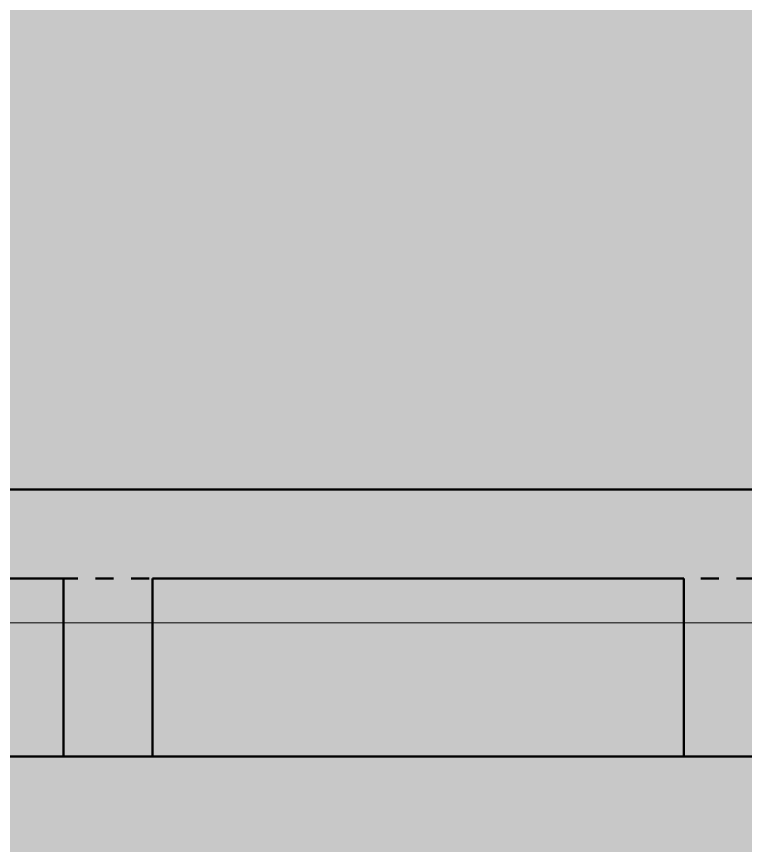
# Model space of a CAD drawing. Header units: inches. Extents: x -4266 to -1814, y 9706 to 12441.
# Drawn here: x -3111.206 to -3107.112, y 10008.589 to 10013.246 of the extents above; entities that cross this region are included whole.
import ezdxf

# ---------------------------------------------------------------- set-up
doc = ezdxf.new("R2010")
doc.units = ezdxf.units.IN
doc.header["$MEASUREMENT"] = 0
doc.linetypes.add('Dash 1_16_', pattern=[0.125, 0.0625, -0.0625])
for name, color, linetype, lineweight in [('0-1', 7, 'Continuous', 5), ('0-3', 7, 'Continuous', 9), ('A-GENM-3', 250, 'Continuous', 50), ('A-GENM-5', 130, 'Continuous', 9), ('A-GENM-6', 253, 'Continuous', 9), ('A-WALL-1', 8, 'Continuous', 5), ('A-WALL-2', 250, 'Continuous', 50), ('A-WALL-3', 10, 'Continuous', 13), ('A-WALL-5', 31, 'Continuous', 13), ('C-PROP-LINE-2', 91, 'Dash 1_16_', 50)]:
    doc.layers.add(name, color=color, linetype=linetype, lineweight=lineweight)

# ---------------------------------------------------------------- blocks, each defined once
blk = doc.blocks.new('V-Series_EWC4_SPVU_RFA_2015 - 1ST FLOOR-2484708-FLOOR PLAN - 1ST FLOOR')
at = {"layer": 'A-GENM-5'}
blk.add_hatch(color=256, dxfattribs=at).paths.add_polyline_path([(-3117.9237, 12089.6894), (-3103.8941, 12089.6894), (-3103.8941, 12090.6894), (-3131.7691, 12090.6894), (-3131.7691, 12089.6894), (-3126.5211, 12089.6894)], flags=0)
at = {"layer": 'A-GENM-6'}
blk.add_hatch(color=256, dxfattribs=at).paths.add_polyline_path([(-3126.5211, 12060.2519), (-3103.8941, 12060.2519), (-3103.8941, 12088.1894), (-3104.3239, 12088.1894), (-3104.3316, 12088.6894), (-3131.3316, 12088.6894), (-3131.3393, 12088.1894), (-3131.7691, 12088.1894), (-3131.7691, 12060.2519)], flags=0)
at = {"layer": 'A-GENM-3'}
for p, q in [((-3131.7691, 12089.6894), (-3103.8941, 12089.6894)), ((-3128.0347, 12089.6894), (-3128.5347, 12089.6894)), ((-3128.0347, 12088.6894), (-3128.0347, 12089.6894)), ((-3124.5504, 12089.6894), (-3125.0504, 12089.6894)), ((-3125.0504, 12089.6894), (-3125.0504, 12088.6894)), ((-3124.5504, 12088.6894), (-3124.5504, 12089.6894)), ((-3125.0504, 12088.6894), (-3128.0347, 12088.6894)), ((-3121.566, 12088.6894), (-3124.5504, 12088.6894))]:
    blk.add_line(p, q, dxfattribs=at)
blk = doc.blocks.new('CTR - 1st Phase - Shell_rvt-1-FLOOR PLAN - 1ST FLOOR')
at = {"layer": 'A-WALL-1'}
h = blk.add_hatch(color=256, dxfattribs=at)
h.paths.add_polyline_path([(-2712.3237, 10009.8394), (-2712.3237, 10010.0894), (-2737.9612, 10010.0894), (-2737.9689, 10010.5894), (-2772.5112, 10010.5894), (-2772.5112, 10009.8394), (-2712.871, 10009.8394)], flags=0)
h.paths.add_polyline_path([(-2810.9112, 10009.8394), (-2810.5362, 10009.8394), (-2810.5362, 10010.5894), (-2810.9112, 10010.5894)], flags=0)
h.paths.add_polyline_path([(-2848.9362, 10009.8394), (-2848.9362, 10010.5894), (-2849.3112, 10010.5894), (-2849.3112, 10009.8394)], flags=0)
h.paths.add_polyline_path([(-2923.8118, 10009.8394), (-2887.3362, 10009.8394), (-2887.3362, 10010.5894), (-2983.7112, 10010.5894), (-2983.7112, 10009.8394), (-2923.8341, 10009.8394)], flags=0)
h.paths.add_polyline_path([(-3151.9416, 10009.8394), (-3060.1362, 10009.8394), (-3060.1362, 10010.5894), (-3104.1535, 10010.5894), (-3104.1589, 10010.2445), (-3107.4338, 10010.2746), (-3107.4581, 10010.0894), (-3127.8644, 10010.0894), (-3127.9134, 10010.463), (-3131.1674, 10010.493), (-3131.1689, 10010.5894), (-3145.3224, 10010.5514), (-3145.3831, 10010.0894), (-3165.7894, 10010.0894), (-3165.8222, 10010.3392), (-3169.0896, 10010.3054), (-3169.0939, 10010.5894), (-3214.1112, 10010.5894), (-3214.1112, 10009.8394), (-3152.3519, 10009.8394)], flags=0)
h.paths.add_polyline_path([(-3021.7362, 10009.8394), (-3021.7362, 10010.5894), (-3022.1112, 10010.5894), (-3022.1112, 10009.8394)], flags=0)
h.paths.add_polyline_path([(-3290.5362, 10009.8394), (-3290.5362, 10010.5894), (-3367.398, 10010.5894), (-3367.398, 10009.8394), (-3291.1612, 10009.8394)], flags=0)
h.paths.add_polyline_path([(-3252.1362, 10009.8394), (-3252.1362, 10010.5894), (-3252.5112, 10010.5894), (-3252.5112, 10009.8394)], flags=0)
h.paths.add_polyline_path([(-3494.0566, 10009.8394), (-3405.423, 10009.8394), (-3405.423, 10010.5894), (-3483.922, 10010.5547), (-3483.9831, 10010.0894), (-3504.3894, 10010.0894), (-3504.4251, 10010.3612), (-3507.6899, 10010.3304), (-3507.6939, 10010.5894), (-3559.7112, 10010.5894), (-3559.7112, 10009.8394), (-3494.4362, 10009.8394)], flags=0)
h.paths.add_polyline_path([(-3770.7237, 10009.8394), (-3674.5362, 10009.8394), (-3674.5362, 10010.5894), (-3770.7237, 10010.5894)], flags=0)
h.paths.add_polyline_path([(-3636.5112, 10009.8394), (-3636.1362, 10009.8394), (-3636.1362, 10010.5894), (-3636.5112, 10010.5894)], flags=0)
h.paths.add_polyline_path([(-3598.1112, 10009.8394), (-3597.7362, 10009.8394), (-3597.7362, 10010.5894), (-3598.1112, 10010.5894)], flags=0)
h.paths.add_polyline_path([(-3809.3737, 10009.8394), (-3808.7487, 10009.8394), (-3808.7487, 10010.5894), (-3830.3237, 10010.5894), (-3830.3099, 10009.8394), (-3818.7518, 10009.8394)], flags=0)
at = {"layer": 'A-WALL-5'}
h = blk.add_hatch(color=256, dxfattribs=at)
h.paths.add_polyline_path([(-3829.3237, 10009.0894), (-3808.7487, 10009.0894), (-3808.7487, 10009.8394), (-3831.0737, 10009.8394), (-3831.0737, 10009.0894), (-3829.3792, 10009.0894)], flags=0)
h.paths.add_polyline_path([(-3405.423, 10009.0894), (-3405.423, 10009.8394), (-3559.7112, 10009.8394), (-3559.7112, 10009.0894), (-3430.4273, 10009.0894)], flags=0)
h.paths.add_polyline_path([(-3367.398, 10009.0894), (-3290.5362, 10009.0894), (-3290.5362, 10009.8394), (-3367.398, 10009.8394)], flags=0)
h.paths.add_polyline_path([(-3700.5661, 10009.0894), (-3674.5362, 10009.0894), (-3674.5362, 10009.8394), (-3770.7237, 10009.8394), (-3770.7237, 10009.0894), (-3717.4498, 10009.0894)], flags=0)
h.paths.add_polyline_path([(-3597.7362, 10009.0894), (-3597.7362, 10009.8394), (-3598.1112, 10009.8394), (-3598.1112, 10009.0894)], flags=0)
h.paths.add_polyline_path([(-3636.1362, 10009.0894), (-3636.1362, 10009.8394), (-3636.5112, 10009.8394), (-3636.5112, 10009.0894)], flags=0)
h.paths.add_polyline_path([(-3160.2885, 10009.0894), (-3060.1362, 10009.0894), (-3060.1362, 10009.8394), (-3214.1112, 10009.8394), (-3214.1112, 10009.0894), (-3162.305, 10009.0894)], flags=0)
h.paths.add_polyline_path([(-2740.8856, 10009.0894), (-2712.3237, 10009.0894), (-2712.3237, 10009.8394), (-2772.5112, 10009.8394), (-2772.5112, 10009.0894), (-2744.8457, 10009.0894)], flags=0)
h.paths.add_polyline_path([(-3252.1362, 10009.0894), (-3252.1362, 10009.8394), (-3252.5112, 10009.8394), (-3252.5112, 10009.0894)], flags=0)
h.paths.add_polyline_path([(-2810.5362, 10009.0894), (-2810.5362, 10009.8394), (-2810.9112, 10009.8394), (-2810.9112, 10009.0894)], flags=0)
h.paths.add_polyline_path([(-2848.9362, 10009.0894), (-2848.9362, 10009.8394), (-2849.3112, 10009.8394), (-2849.3112, 10009.0894)], flags=0)
h.paths.add_polyline_path([(-2887.3362, 10009.0894), (-2887.3362, 10009.8394), (-2983.7112, 10009.8394), (-2983.7112, 10009.0894), (-2890.1496, 10009.0894)], flags=0)
h.paths.add_polyline_path([(-3021.7362, 10009.0894), (-3021.7362, 10009.8394), (-3022.1112, 10009.8394), (-3022.1112, 10009.0894)], flags=0)
at = {"layer": 'A-WALL-2'}
for p, q in [((-3103.7237, 10010.5894), (-3131.5987, 10010.5894)), ((-3214.1112, 10009.0894), (-3060.1362, 10009.0894))]:
    blk.add_line(p, q, dxfattribs=at)
at = {"layer": 'A-WALL-3'}
blk.add_line((-3214.1112, 10009.8394), (-3060.1362, 10009.8394), dxfattribs=at)
at = {"layer": '0-3', "rotation": 180}
blk.add_blockref('V-Series_EWC4_SPVU_RFA_2015 - 1ST FLOOR-2484708-FLOOR PLAN - 1ST FLOOR', (-6235.4928, 22098.7788), dxfattribs=at)
blk = doc.blocks.new('Family - ___-1870574-FLOOR PLAN - 1ST FLOOR')
at = {"layer": 'C-PROP-LINE-2'}
blk.add_line((-2099.262, 10010.0894), (-3832.162, 10010.0894), dxfattribs=at)

msp = doc.modelspace()

# ---------------------------------------------------------------- block references
at = {"layer": '0-1'}
msp.add_blockref('CTR - 1st Phase - Shell_rvt-1-FLOOR PLAN - 1ST FLOOR', (0, 0), dxfattribs=at)
at = {"layer": 'C-PROP-LINE-2'}
msp.add_blockref('Family - ___-1870574-FLOOR PLAN - 1ST FLOOR', (0, 0), dxfattribs=at)

doc.saveas('drawing.dxf')
